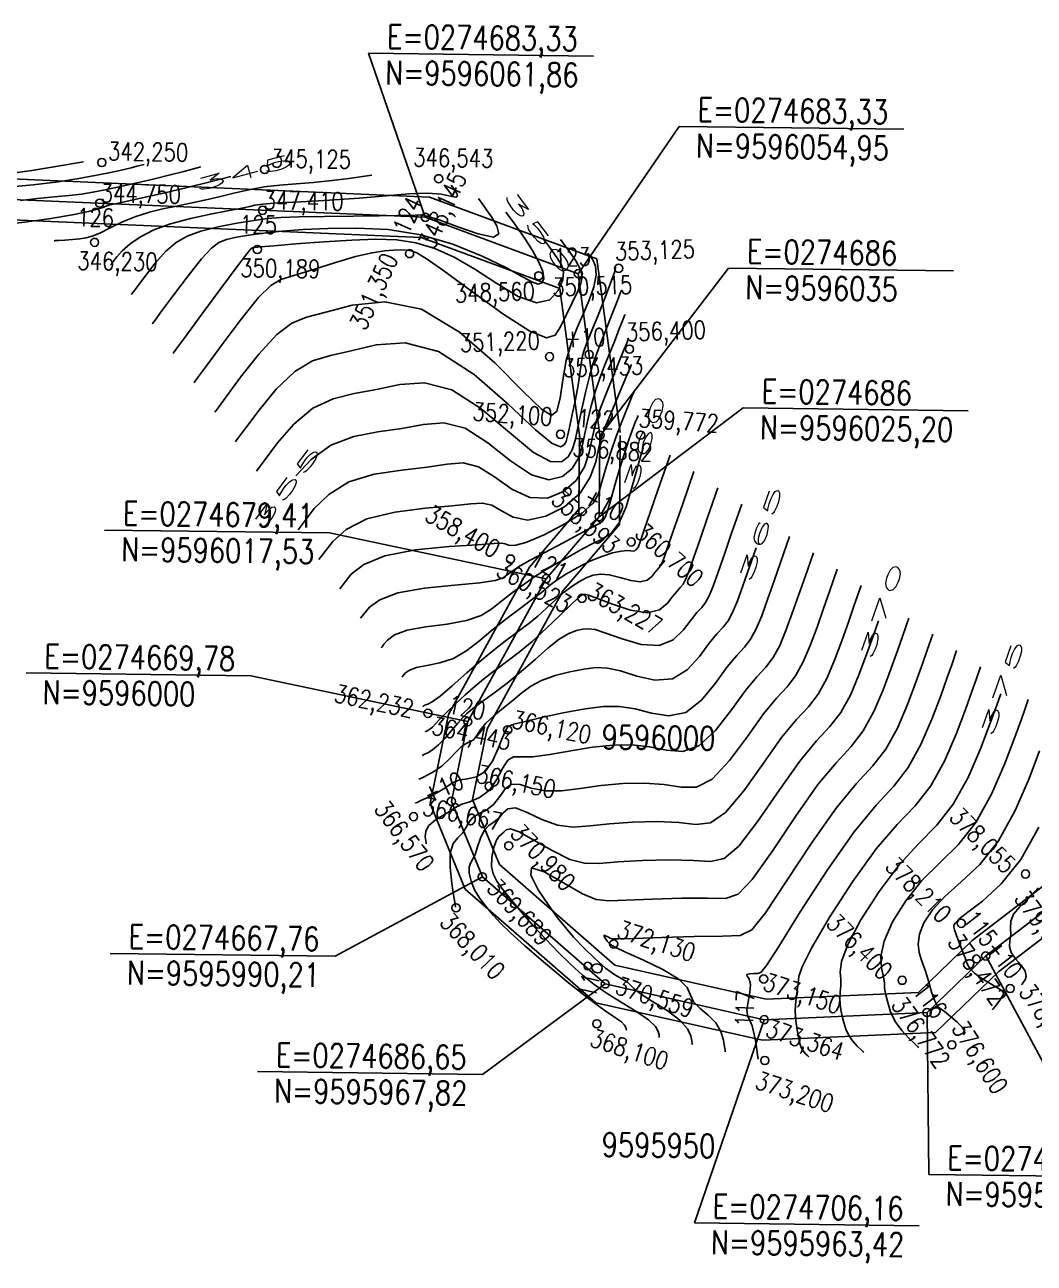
# Model space of a CAD drawing. Header units: millimetres. Extents: x 276147 to 291056, y 9594849 to 9609891.
# Drawn here: x 282900.5 to 283024.4, y 9603586.4 to 9603738.4 of the extents above; entities that cross this region are included whole.
import ezdxf
from ezdxf.enums import TextEntityAlignment as Align

# ---------------------------------------------------------------- set-up
doc = ezdxf.new("R2010")
doc.units = ezdxf.units.MM
doc.header["$LTSCALE"] = 10
doc.linetypes.add('CONTINUO', pattern=[0])
for name, color, linetype in [('Curvas mestras', 30, 'Continuous'), ('Curvas simples', 9, 'Continuous'), ('Curvas texto', 2, 'Continuous'), ('LINHA02', 8, 'Continuous'), ('TEXTO-PAPEL', 7, 'Continuous'), ('TEXTO02', 3, 'Continuous'), ('Top_malha_coord', 8, 'Continuous')]:
    doc.layers.add(name, color=color, linetype=linetype)
doc.styles.add('ROMANS', font='romans.shx', dxfattribs={"width": 0.8, "height": 4})
doc.styles.add('SIMPLEX', font='simplex', dxfattribs={"height": 0.2})

# ---------------------------------------------------------------- blocks, each defined once
blk = doc.blocks.new('Curvas')
at = {"layer": 'Curvas mestras', "linetype": 'CONTINUO'}
for points in [[(274640.694535, 9596065.828135, 345), (274638.186491, 9596065.176875, 345), (274635.338366, 9596064.465958, 345), (274632.457258, 9596063.785647, 345), (274629.847371, 9596063.1964, 345), (274627.812183, 9596062.75122, 345), (274626.555762, 9596062.481035, 345), (274625.884527, 9596062.328445, 345), (274625.505485, 9596062.213972, 345), (274625.128137, 9596062.066868, 345), (274624.471958, 9596061.851311, 345), (274623.258915, 9596061.540211, 345), (274621.282774, 9596061.123283, 345), (274618.624478, 9596060.657461, 345), (274615.436769, 9596060.216487, 345), (274611.933172, 9596059.858913, 345)], [(274679.068086, 9596058.110225, 350), (274679.925674, 9596056.96506, 350), (274680.730738, 9596055.864546, 350), (274681.299424, 9596054.987476, 350), (274681.552602, 9596054.169241, 350), (274681.437322, 9596053.159381, 350), (274680.895482, 9596051.849839, 350), (274679.848369, 9596050.702171, 350), (274678.212117, 9596050.320338, 350), (274675.966868, 9596051.109449, 350), (274673.34879, 9596052.679208, 350), (274670.658059, 9596054.440467, 350), (274668.131311, 9596055.904331, 350), (274665.751019, 9596056.982896, 350), (274663.436115, 9596057.688511, 350), (274661.086288, 9596058.045714, 350), (274658.524244, 9596058.127802, 350), (274655.553445, 9596058.020261, 350), (274652.116151, 9596057.805428, 350), (274648.709802, 9596057.553029, 350), (274645.970634, 9596057.329639, 350), (274644.359112, 9596057.185266, 350), (274643.632601, 9596057.103651, 350), (274643.372695, 9596057.051971, 350), (274643.17181, 9596056.925065, 350), (274642.665651, 9596056.328421, 350), (274641.500748, 9596054.79519, 350), (274639.496746, 9596052.093233, 350), (274637.165757, 9596048.929241, 350), (274635.193012, 9596046.244613, 350), (274634.091567, 9596044.744918, 350), (274633.685771, 9596044.192398, 350), (274633.6278, 9596044.113467, 350)], [(274648.699485, 9596029.100326, 355), (274650.58718, 9596031.112163, 355), (274652.984773, 9596032.86102, 355), (274655.788066, 9596033.92232, 355), (274658.772344, 9596034.491066, 355), (274661.682762, 9596034.917154, 355), (274664.340006, 9596035.405601, 355), (274666.866886, 9596035.581899, 355), (274669.461742, 9596034.926659, 355), (274672.248275, 9596033.158275, 355), (274675.051641, 9596030.946276, 355), (274677.622356, 9596029.197973, 355), (274679.753817, 9596028.605145, 355), (274681.410941, 9596028.997435, 355), (274682.601525, 9596029.988949, 355), (274683.359801, 9596031.251904, 355), (274683.825753, 9596032.690938, 355), (274684.165804, 9596034.2688, 355), (274684.521531, 9596035.945628, 355), (274684.935139, 9596037.67114, 355), (274685.423991, 9596039.392446, 355), (274685.99591, 9596041.066773, 355), (274686.620568, 9596042.691818, 355), (274687.258101, 9596044.275394, 355), (274687.865856, 9596045.797826, 355), (274688.390039, 9596047.129493, 355), (274688.774071, 9596048.113282, 355), (274688.981732, 9596048.646325, 355), (274689.058238, 9596048.842709, 355), (274689.069168, 9596048.870763, 355)], [(274691.308793, 9596032.524029, 360), (274690.979088, 9596031.45962, 360), (274690.523114, 9596029.841892, 360), (274689.93328, 9596027.654369, 360), (274689.212261, 9596025.307534, 360), (274688.365297, 9596023.318609, 360), (274687.398353, 9596022.060571, 360), (274686.320293, 9596021.329417, 360), (274685.140704, 9596020.776898, 360), (274683.880424, 9596020.128623, 360), (274682.605306, 9596019.405619, 360), (274681.392452, 9596018.702769, 360), (274680.286946, 9596018.080423, 360), (274679.205794, 9596017.460782, 360), (274678.033979, 9596016.731511, 360), (274676.698475, 9596015.816507, 360), (274675.294208, 9596014.784579, 360), (274673.958092, 9596013.74077, 360), (274672.749991, 9596012.780685, 360), (274671.421554, 9596011.962196, 360), (274669.647377, 9596011.333741, 360), (274667.248261, 9596010.910029, 360), (274664.629823, 9596010.570857, 360), (274662.343885, 9596010.162293, 360), (274660.812451, 9596009.583828, 360), (274659.938262, 9596008.948654, 360), (274659.494238, 9596008.423384, 360), (274659.279867, 9596008.131503, 360), (274659.200888, 9596008.023967, 360), (274659.189605, 9596008.008605, 360)], [(274705.176449, 9596020.272496, 365), (274704.358779, 9596017.916593, 365), (274703.547706, 9596015.601162, 365), (274702.873923, 9596013.737945, 365), (274702.297825, 9596012.33545, 365), (274701.737233, 9596011.301377, 365), (274701.113218, 9596010.508736, 365), (274700.359852, 9596009.691776, 365), (274699.414454, 9596008.550057, 365), (274698.218306, 9596006.931417, 365), (274696.728517, 9596005.276822, 365), (274694.906155, 9596004.175516, 365), (274692.766987, 9596004.03433, 365), (274690.545584, 9596004.530448, 365), (274688.53122, 9596005.158637, 365), (274686.917938, 9596005.510349, 365), (274685.518877, 9596005.56377, 365), (274684.051949, 9596005.393766, 365), (274682.324843, 9596005.064218, 365), (274680.504367, 9596004.595052, 365), (274678.847103, 9596003.995209, 365), (274677.533449, 9596003.275803, 365), (274676.439057, 9596002.456656, 365), (274675.363388, 9596001.559761, 365), (274674.170706, 9596000.611385, 365), (274672.984471, 9595999.654869, 365), (274671.992941, 9595998.737823, 365), (274671.328084, 9595997.909816, 365), (274670.896693, 9595997.228254, 365), (274670.549268, 9595996.752501, 365), (274670.157252, 9595996.496214, 365), (274669.675857, 9595996.290215, 365), (274669.081237, 9595995.919614, 365), (274668.359131, 9595995.238398, 365), (274667.533612, 9595994.376037, 365), (274666.638338, 9595993.530873, 365), (274665.721383, 9595992.864498, 365), (274664.888483, 9595992.391498, 365), (274664.25979, 9595992.089709, 365), (274663.917411, 9595991.932382, 365), (274663.791272, 9595991.874419, 365), (274663.773252, 9595991.866138, 365)], [(274720.181929, 9596011.301306, 370), (274719.527795, 9596009.433574, 370), (274718.720782, 9596007.169236, 370), (274717.79283, 9596004.672595, 370), (274716.741857, 9596002.20412, 370), (274715.557272, 9596000.048327, 370), (274714.207658, 9595998.33401, 370), (274712.578283, 9595996.567097, 370), (274710.533588, 9595994.097797, 370), (274708.030742, 9595990.56131, 370), (274705.397848, 9595986.732808, 370), (274703.055737, 9595983.672452, 370), (274701.258194, 9595982.15197, 370), (274699.590805, 9595981.789343, 370), (274697.472109, 9595981.914115, 370), (274694.52792, 9595981.975008, 370), (274691.213159, 9595981.897448, 370), (274688.190019, 9595981.726036, 370), (274685.928856, 9595981.54044, 370), (274684.132665, 9595981.560588, 370), (274682.3126, 9595982.041472, 370), (274680.13811, 9595983.11264, 370), (274677.91182, 9595984.401852, 370), (274676.094648, 9595985.411418, 370), (274675.018342, 9595985.776824, 370), (274674.497959, 9595985.666235, 370), (274674.219388, 9595985.380987, 370), (274673.926457, 9595985.141196, 370), (274673.594764, 9595984.8421, 370), (274673.257852, 9595984.297714, 370), (274672.955248, 9595983.390343, 370), (274672.75043, 9595982.275439, 370), (274672.712863, 9595981.176741, 370), (274672.904461, 9595980.249258, 370), (274673.356935, 9595979.373075, 370), (274674.094444, 9595978.359547, 370), (274675.125495, 9595977.068114, 370), (274676.395979, 9595975.550551, 370), (274677.836132, 9595973.906716, 370), (274679.375033, 9595972.23353, 370), (274680.937133, 9595970.616158, 370), (274682.445721, 9595969.136825, 370), (274683.861612, 9595967.84908, 370), (274685.295707, 9595966.691758, 370), (274686.896429, 9595965.575016, 370), (274688.730742, 9595964.437489, 370), (274690.539764, 9595963.331722, 370), (274691.983153, 9595962.338739, 370), (274692.81488, 9595961.526753, 370), (274693.166161, 9595960.912735, 370), (274693.262526, 9595960.500848, 370), (274693.293546, 9595960.283096, 370), (274693.304975, 9595960.202872, 370), (274693.306608, 9595960.191412, 370)], [(274735.187409, 9596002.330116, 375), (274734.696811, 9596000.950555, 375), (274733.893858, 9595998.737311, 375), (274732.711737, 9595995.607245, 375), (274731.185888, 9595992.072791, 375), (274729.377311, 9595988.795277, 375), (274727.34192, 9595986.223856, 375), (274725.115291, 9595983.95899, 375), (274722.727914, 9595981.388968, 375), (274720.26658, 9595978.118686, 375), (274718.043281, 9595974.619483, 375), (274716.426311, 9595971.579308, 375), (274715.660433, 9595969.509469, 375), (274715.49628, 9595968.214714, 375), (274715.560953, 9595967.323153, 375), (274715.557354, 9595966.524545, 375), (274715.491586, 9595965.755263, 375), (274715.445553, 9595965.013329, 375), (274715.482589, 9595964.292597, 375), (274715.59175, 9595963.57024, 375), (274715.743522, 9595962.819262, 375), (274715.922295, 9595962.024114, 375), (274716.168062, 9595961.215037, 375), (274716.534721, 9595960.433716, 375), (274717.044377, 9595959.72306, 375), (274717.591975, 9595959.130853, 375), (274718.040668, 9595958.706101, 375), (274718.289516, 9595958.477616, 375), (274718.381197, 9595958.393437, 375), (274718.394294, 9595958.381412, 375)]]:
    blk.add_polyline3d(points, dxfattribs=at)
at = {"layer": 'Curvas simples', "linetype": 'CONTINUO'}
for points in [[(274630.088435, 9596067.307087, 343), (274629.186941, 9596067.067333, 343), (274628.480493, 9596066.884788, 343), (274627.642836, 9596066.677525, 343), (274626.703562, 9596066.460164, 343), (274625.551759, 9596066.216114, 343), (274624.041388, 9596065.920979, 343), (274622.046858, 9596065.561144, 343), (274619.524379, 9596065.166109, 343), (274616.450613, 9596064.776155, 343), (274612.845342, 9596064.459579, 343), (274608.900846, 9596064.396733, 343), (274604.852529, 9596064.795986, 343), (274600.960073, 9596065.762145, 343), (274597.580271, 9596066.985787, 343), (274595.094193, 9596068.053927, 343), (274593.748576, 9596068.653995, 343), (274593.252822, 9596068.875073, 343), (274593.182, 9596068.906655, 343)], [(274622.630944, 9596067.630303, 342), (274619.004792, 9596066.993363, 342), (274616.297916, 9596066.551836, 342), (274613.320178, 9596066.127454, 342), (274610.396308, 9596065.82332, 342), (274607.582262, 9596065.746979, 342), (274604.866805, 9596066.007083, 342), (274602.282738, 9596066.648483, 342), (274600.039003, 9596067.460817, 342), (274598.388582, 9596068.169918, 342), (274597.495273, 9596068.568282, 342), (274597.166159, 9596068.715048, 342), (274597.119143, 9596068.736015, 342)], [(274637.038348, 9596067.00587, 344), (274634.934862, 9596066.446443, 344), (274633.286484, 9596066.020505, 344), (274631.33195, 9596065.536891, 344), (274629.228327, 9596065.045308, 344), (274627.156898, 9596064.585001, 344), (274625.304998, 9596064.192599, 344), (274623.783592, 9596063.893255, 344), (274622.398157, 9596063.666223, 344), (274620.877799, 9596063.479284, 344), (274619.030067, 9596063.302072, 344), (274616.976271, 9596063.111643, 344), (274614.916167, 9596062.886908, 344)], [(274658.035068, 9596065.967864, 346), (274655.188698, 9596065.590262, 346), (274653.094563, 9596065.334247, 346), (274650.846252, 9596065.099338, 346), (274648.716519, 9596064.927934, 346), (274646.718843, 9596064.767746, 346), (274644.801881, 9596064.542814, 346), (274642.923358, 9596064.199742, 346), (274641.077258, 9596063.775395, 346), (274639.266631, 9596063.329203, 346), (274637.493488, 9596062.910114, 346), (274635.755697, 9596062.525149, 346), (274634.050091, 9596062.170846, 346), (274632.372195, 9596061.831321, 346), (274630.712309, 9596061.440992, 346), (274629.059427, 9596060.921858, 346), (274627.425503, 9596060.235525, 346), (274625.914317, 9596059.502047, 346), (274624.652607, 9596058.881092, 346), (274623.713532, 9596058.491122, 346), (274622.955918, 9596058.285793, 346), (274622.185013, 9596058.177561, 346), (274621.27146, 9596058.094321, 346), (274620.347491, 9596058.02573, 346), (274619.610739, 9596057.976887, 346), (274619.204513, 9596057.95066, 346), (274619.054851, 9596057.940997, 346), (274619.03347, 9596057.939617, 346)], [(274667.746956, 9596064.771014, 347), (274667.916631, 9596064.545519, 347), (274668.059718, 9596064.344498, 347), (274668.246808, 9596064.06429, 347), (274668.448594, 9596063.720114, 347), (274668.527715, 9596063.4183, 347), (274668.319797, 9596063.287955, 347), (274667.679636, 9596063.404506, 347), (274666.538711, 9596063.628652, 347), (274664.84767, 9596063.767411, 347), (274662.57516, 9596063.679733, 347), (274659.761824, 9596063.432304, 347), (274656.466303, 9596063.143743, 347), (274652.827931, 9596062.908775, 347), (274649.308812, 9596062.726554, 347), (274646.451742, 9596062.57234, 347), (274644.642739, 9596062.425945, 347), (274643.6407, 9596062.285371, 347), (274643.047744, 9596062.153173, 347), (274642.486116, 9596062.022944, 347), (274641.658574, 9596061.852444, 347), (274640.288, 9596061.590472, 347), (274638.214628, 9596061.196021, 347), (274635.748093, 9596060.668854, 347), (274633.315379, 9596060.018929, 347), (274631.264167, 9596059.260932, 347), (274629.624926, 9596058.428473, 347), (274628.348818, 9596057.559888, 347), (274627.389528, 9596056.703126, 347), (274626.710812, 9596055.944566, 347), (274626.278944, 9596055.380199, 347), (274626.053981, 9596055.073896, 347), (274625.971099, 9596054.961047, 347), (274625.959259, 9596054.944926, 347)], [(274671.103535, 9596063.101461, 348), (274671.644487, 9596062.382542, 348), (274672.100677, 9596061.74165, 348), (274672.697154, 9596060.848296, 348), (274673.340484, 9596059.750999, 348), (274673.592736, 9596058.788759, 348), (274672.929855, 9596058.373195, 348), (274671.052287, 9596058.766655, 348), (274668.558481, 9596059.634393, 348), (274666.271384, 9596060.492388, 348), (274664.807856, 9596060.964944, 348), (274663.960392, 9596061.109658, 348), (274663.3154, 9596061.092448, 348), (274662.476108, 9596061.05142, 348), (274661.11304, 9596061.013415, 348), (274658.913539, 9596060.977463, 348), (274655.745722, 9596060.941922, 348), (274652.200793, 9596060.902484, 348), (274649.050726, 9596060.85417, 348), (274646.840385, 9596060.785704, 348), (274645.206187, 9596060.660609, 348), (274643.557436, 9596060.43611, 348), (274641.466524, 9596060.0826, 348), (274639.15819, 9596059.623148, 348), (274637.020261, 9596059.093994, 348), (274635.337809, 9596058.501288, 348), (274633.984888, 9596057.730828, 348), (274632.732795, 9596056.638322, 348), (274631.425267, 9596055.166495, 348), (274630.195794, 9596053.606124, 348), (274629.2503, 9596052.335004, 348), (274628.733176, 9596051.630903, 348), (274628.542657, 9596051.371497, 348), (274628.515439, 9596051.334439, 348)], [(274674.460113, 9596061.431907, 349), (274675.362531, 9596060.235954, 349), (274676.063133, 9596059.269917, 349), (274676.88255, 9596058.074819, 349), (274677.736273, 9596056.726432, 349), (274678.486564, 9596055.372852, 349), (274678.982378, 9596054.180254, 349), (274679.108949, 9596053.292196, 349), (274678.896626, 9596052.76176, 349), (274678.412036, 9596052.619409, 349), (274677.665239, 9596052.888809, 349), (274676.440031, 9596053.566436, 349), (274674.46364, 9596054.64197, 349), (274671.564129, 9596056.050405, 349), (274667.972884, 9596057.507992, 349), (274664.022126, 9596058.676297, 349), (274660.018257, 9596059.304982, 349), (274656.164401, 9596059.496089, 349), (274652.637863, 9596059.439756, 349), (274649.577758, 9596059.296319, 349), (274646.970431, 9596059.106914, 349), (274644.764035, 9596058.882875, 349), (274642.912818, 9596058.633933, 349), (274641.395395, 9596058.363399, 349), (274640.196478, 9596058.072982, 349), (274639.254809, 9596057.713176, 349), (274638.32527, 9596057.029624, 349), (274637.116772, 9596055.716756, 349), (274635.461006, 9596053.629864, 349), (274633.680775, 9596051.267683, 349), (274632.221656, 9596049.289808, 349), (274631.412371, 9596048.18791, 349), (274631.114214, 9596047.781948, 349), (274631.07162, 9596047.723953, 349)], [(274681.173271, 9596058.092801, 351), (274682.33413, 9596056.545484, 351), (274683.067931, 9596055.461586, 351), (274683.635262, 9596054.397796, 351), (274683.834961, 9596053.51502, 351), (274683.681798, 9596052.670834, 351), (274683.244529, 9596051.646984, 351), (274682.601249, 9596050.30219, 351), (274681.867431, 9596048.80307, 351), (274681.167888, 9596047.393214, 351), (274680.512101, 9596046.342481, 351), (274679.448214, 9596046.025794, 351), (274677.40904, 9596046.844339, 351), (274674.089783, 9596048.98137, 351), (274670.23521, 9596051.748389, 351), (274666.852478, 9596054.238964, 351), (274664.698493, 9596055.758256, 351), (274663.529154, 9596056.4578, 351), (274662.850104, 9596056.700725, 351), (274662.235957, 9596056.792941, 351), (274661.537195, 9596056.811476, 351), (274660.67327, 9596056.776139, 351), (274659.553986, 9596056.686324, 351), (274658.050568, 9596056.45977, 351), (274656.024594, 9596055.9938, 351), (274653.448761, 9596055.242338, 351), (274650.740241, 9596054.385701, 351), (274648.427322, 9596053.660806, 351), (274646.852385, 9596053.167799, 351), (274645.614176, 9596052.459732, 351), (274644.125531, 9596050.952888, 351), (274642.000458, 9596048.314946, 351), (274639.65765, 9596045.219178, 351), (274637.716972, 9596042.590256, 351), (274636.638201, 9596041.121433, 351), (274636.240758, 9596040.580287, 351), (274636.183981, 9596040.502981, 351)], [(274684.529849, 9596056.423247, 352), (274685.133477, 9596055.576432, 352), (274685.445347, 9596054.809064, 352), (274685.53775, 9596053.72056, 352), (274685.264647, 9596052.299559, 352), (274684.698823, 9596050.651491, 352), (274683.967769, 9596048.910983, 352), (274683.191897, 9596047.166245, 352), (274682.463309, 9596045.319814, 352), (274681.867025, 9596043.227809, 352), (274681.450772, 9596040.856243, 352), (274681.113086, 9596038.610716, 352), (274680.715208, 9596037.00672, 352), (274680.074841, 9596036.495257, 352), (274678.835547, 9596037.269362, 352), (274676.597351, 9596039.457573, 352), (274673.116662, 9596042.956779, 352), (274668.77543, 9596046.737244, 352), (274664.11199, 9596049.537578, 352), (274659.620088, 9596050.457302, 352), (274655.615116, 9596050.039573, 352), (274652.36788, 9596049.188458, 352), (274650.018063, 9596048.561894, 352), (274648.18086, 9596047.833289, 352), (274646.340341, 9596046.429921, 352), (274644.147138, 9596044.01425, 352), (274641.918109, 9596041.189465, 352), (274640.136669, 9596038.793937, 352), (274639.153941, 9596037.455885, 352), (274638.791884, 9596036.962918, 352), (274638.740161, 9596036.892495, 352)], [(274687.886428, 9596054.753694, 353), (274687.932824, 9596054.607379, 353), (274687.822764, 9596054.156541, 353), (274687.440239, 9596053.043324, 353), (274686.704075, 9596051.103851, 353), (274685.793774, 9596048.790166, 353), (274684.95401, 9596046.708294, 353), (274684.374604, 9596045.30678, 353), (274684.02597, 9596044.404254, 353), (274683.823671, 9596043.661866, 353), (274683.686087, 9596042.78554, 353), (274683.542848, 9596041.660291, 353), (274683.326403, 9596040.215906, 353), (274682.995727, 9596038.447937, 353), (274682.615917, 9596036.614991, 353), (274682.2786, 9596035.041438, 353), (274682.044771, 9596033.968835, 353), (274681.852898, 9596033.307478, 353), (274681.610818, 9596032.884846, 353), (274681.168098, 9596032.654531, 353), (274680.141218, 9596033.074557, 353), (274678.088388, 9596034.72906, 353), (274674.746488, 9596037.884586, 353), (274670.567084, 9596041.537323, 353), (274666.180414, 9596044.36587, 353), (274662.120183, 9596045.40953, 353), (274658.533975, 9596045.150419, 353), (274655.472841, 9596044.431357, 353), (274652.936157, 9596043.871618, 353), (274650.716595, 9596043.196299, 353), (274648.555152, 9596041.906954, 353), (274646.293819, 9596039.713555, 353), (274644.178568, 9596037.159752, 353), (274642.556365, 9596034.997618, 353), (274641.669682, 9596033.790337, 353), (274641.343009, 9596033.34555, 353), (274641.296342, 9596033.282008, 353)], [(274643.852522, 9596029.671522, 354), (274646.439026, 9596033.130039, 354), (274648.440499, 9596035.412859, 354), (274650.769962, 9596037.383987, 354), (274653.25233, 9596038.55931, 354), (274655.85425, 9596039.181342, 354), (274658.577801, 9596039.674255, 354), (274661.43699, 9596040.27801, 354), (274664.493535, 9596040.495715, 354), (274667.821078, 9596039.646264, 354), (274671.40768, 9596037.347799, 354), (274674.899064, 9596034.415431, 354), (274677.855372, 9596031.963517, 354), (274679.947518, 9596030.839851, 354), (274681.28952, 9596030.825983, 354), (274682.106171, 9596031.436898, 354), (274682.609355, 9596032.293349, 354), (274682.959311, 9596033.439154, 354), (274683.303367, 9596035.023897, 354), (274683.749783, 9596037.09968, 354), (274684.250541, 9596039.328682, 354), (274684.718551, 9596041.275602, 354), (274685.102137, 9596042.65481, 354), (274685.491267, 9596043.77936, 354), (274686.011319, 9596045.111976, 354), (274686.733802, 9596046.952903, 354), (274687.514734, 9596048.952459, 354), (274688.156265, 9596050.598484, 354), (274688.512255, 9596051.512271, 354), (274688.643409, 9596051.848929, 354), (274688.662145, 9596051.897023, 354)], [(274648.964883, 9596022.45055, 356), (274650.959943, 9596025.070613, 356), (274652.73386, 9596026.811468, 356), (274655.199583, 9596028.338053, 356), (274658.323801, 9596029.285331, 356), (274661.690437, 9596029.80079, 356), (274664.787722, 9596030.160052, 356), (274667.243022, 9596030.533192, 356), (274669.240238, 9596030.668083, 356), (274671.102406, 9596030.207053, 356), (274673.088871, 9596028.968751, 356), (274675.204217, 9596027.477121, 356), (274677.389339, 9596026.43243, 356), (274679.560116, 9596026.37044, 356), (274681.532363, 9596027.168887, 356), (274683.096878, 9596028.541001, 356), (274684.110246, 9596030.210458, 356), (274684.692196, 9596031.942722, 356), (274685.028241, 9596033.513702, 356), (274685.293278, 9596034.791577, 356), (274685.619737, 9596036.013599, 356), (274686.12943, 9596037.50929, 356), (274686.889682, 9596039.478737, 356), (274687.74987, 9596041.604276, 356), (274688.504883, 9596043.438811, 356), (274688.99791, 9596044.64275, 356), (274689.265344, 9596045.306526, 356), (274689.391878, 9596045.628081, 356), (274689.451209, 9596045.780378, 356), (274689.473068, 9596045.836488, 356), (274689.476191, 9596045.844504, 356)], [(274651.521064, 9596018.840064, 357), (274653.220402, 9596021.0409, 357), (274654.88054, 9596022.510772, 357), (274657.414394, 9596023.815087, 357), (274660.859537, 9596024.648341, 357), (274664.60853, 9596025.110514, 357), (274667.892683, 9596025.402951, 357), (274670.146038, 9596025.660783, 357), (274671.61359, 9596025.754268, 357), (274672.74307, 9596025.487448, 357), (274673.929466, 9596024.779227, 357), (274675.356793, 9596024.007965, 357), (274677.156323, 9596023.666886, 357), (274679.365639, 9596024.131495, 357), (274681.647567, 9596025.306425, 357), (274683.571247, 9596026.978595, 357), (274684.815039, 9596028.916757, 357), (274685.494188, 9596030.817018, 357), (274685.83316, 9596032.357317, 357), (274686.046773, 9596033.356517, 357), (274686.311243, 9596034.197149, 357), (274686.793136, 9596035.402666, 357), (274687.587293, 9596037.306313, 357), (274688.501653, 9596039.480523, 357), (274689.272429, 9596041.307524, 357), (274689.702431, 9596042.326116, 357), (274689.860852, 9596042.701386, 357), (274689.883484, 9596042.754996, 357)], [(274654.077244, 9596015.229578, 358), (274655.480861, 9596017.011187, 358), (274657.027221, 9596018.210077, 358), (274659.629204, 9596019.29212, 358), (274663.395272, 9596020.011352, 358), (274667.526624, 9596020.420238, 358), (274670.997643, 9596020.64585, 358), (274673.049054, 9596020.788374, 358), (274673.986942, 9596020.840452, 358), (274674.383734, 9596020.767842, 358), (274674.770062, 9596020.589703, 358), (274675.50937, 9596020.53881, 358), (274676.923307, 9596020.901343, 358), (274679.165352, 9596021.860864, 358), (274681.716298, 9596023.190477, 358), (274683.88877, 9596024.56067, 358), (274685.178596, 9596025.737555, 358), (274685.814438, 9596026.869745, 358), (274686.20816, 9596028.201476, 358), (274686.695715, 9596029.905549, 358), (274687.309397, 9596031.869032, 358), (274688.005587, 9596033.907554, 358), (274688.731306, 9596035.839279, 358), (274689.396146, 9596037.492496, 358), (274689.90034, 9596038.698028, 358), (274690.175219, 9596039.349162, 358), (274690.27649, 9596039.589054, 358), (274690.290957, 9596039.623324, 358)], [(274656.633425, 9596011.619091, 359), (274657.717501, 9596012.980309, 359), (274658.983352, 9596013.90006, 359), (274661.200912, 9596014.737693, 359), (274664.492162, 9596015.311919, 359), (274668.151761, 9596015.68134, 359), (274671.267533, 9596015.964533, 359), (274673.164495, 9596016.260455, 359), (274674.116423, 9596016.589586, 359), (274674.634285, 9596016.952789, 359), (274675.179819, 9596017.367172, 359), (274676.017854, 9596017.914829, 359), (274677.363992, 9596018.694098, 359), (274679.313941, 9596019.746716, 359), (274681.483832, 9596020.888011, 359), (274683.369904, 9596021.876707, 359), (274684.594633, 9596022.5309, 359), (274685.285443, 9596022.906155, 359), (274685.695996, 9596023.117411, 359), (274686.039481, 9596023.286436, 359), (274686.3672, 9596023.562331, 359), (274686.689984, 9596024.101028, 359), (274687.022702, 9596025.024633, 359), (274687.396373, 9596026.319948, 359), (274687.846052, 9596027.939949, 359), (274688.388755, 9596029.804522, 359), (274688.969322, 9596031.701212, 359), (274689.514554, 9596033.384473, 359), (274689.963175, 9596034.660253, 359), (274690.301621, 9596035.54047, 359), (274690.528252, 9596036.088531, 359), (274690.648007, 9596036.372208, 359), (274690.692128, 9596036.476721, 359), (274690.698431, 9596036.491651, 359)], [(274694.612524, 9596031.621585, 361), (274693.172065, 9596027.449448, 361), (274692.223566, 9596024.703008, 361), (274691.409245, 9596022.346703, 361), (274690.938797, 9596020.990225, 361), (274690.7426, 9596020.440513, 361), (274690.681202, 9596020.303817, 361), (274690.637666, 9596020.248516, 361), (274690.585106, 9596020.191519, 361), (274690.519148, 9596020.111864, 361), (274690.432152, 9596020.000439, 361), (274690.303409, 9596019.895525, 361), (274690.108943, 9596019.847251, 361), (274689.813983, 9596019.880615, 361), (274689.340597, 9596019.920087, 361), (274688.600057, 9596019.865006, 361), (274687.536259, 9596019.632831, 361), (274686.223579, 9596019.213497, 361), (274684.769015, 9596018.615063, 361), (274683.284967, 9596017.864059, 361), (274681.905451, 9596017.060906, 361), (274680.769884, 9596016.324497, 361), (274679.975669, 9596015.747312, 361), (274679.452134, 9596015.31617, 361), (274679.086592, 9596014.991473, 361), (274678.75361, 9596014.715012, 361), (274678.276769, 9596014.354111, 361), (274677.466905, 9596013.757484, 361), (274676.200592, 9596012.819142, 361), (274674.617367, 9596011.614297, 361), (274672.922505, 9596010.263462, 361), (274671.277072, 9596008.89318, 361), (274669.665302, 9596007.654112, 361), (274668.027221, 9596006.702948, 361), (274666.344761, 9596006.138718, 361), (274664.767483, 9596005.829796, 361), (274663.486857, 9596005.586893, 361), (274662.64155, 9596005.267597, 361), (274662.159023, 9596004.916999, 361), (274661.913934, 9596004.627065, 361), (274661.795607, 9596004.465955, 361), (274661.752013, 9596004.406598, 361), (274661.745786, 9596004.398119, 361)], [(274697.543732, 9596029.624504, 362), (274696.173161, 9596025.65521, 362), (274695.257369, 9596023.006404, 362), (274694.44386, 9596020.660318, 362), (274693.922578, 9596019.177155, 362), (274693.631406, 9596018.414248, 362), (274693.44521, 9596018.053207, 362), (274693.256554, 9596017.813571, 362), (274693.028792, 9596017.566583, 362), (274692.742975, 9596017.221412, 362), (274692.365994, 9596016.73857, 362), (274691.808108, 9596016.283942, 362), (274690.965418, 9596016.074755, 362), (274689.787949, 9596016.249362, 362), (274688.441429, 9596016.63062, 362), (274687.14551, 9596016.962509, 362), (274686.067155, 9596017.04341, 362), (274685.162563, 9596016.889306, 362), (274684.335241, 9596016.57058, 362), (274683.4991, 9596016.138657, 362), (274682.609665, 9596015.569127, 362), (274681.632862, 9596014.818622, 362), (274680.554836, 9596013.874965, 362), (274679.442612, 9596012.850744, 362), (274678.383431, 9596011.889741, 362), (274677.43294, 9596011.093165, 362), (274676.520398, 9596010.391954, 362), (274675.54347, 9596009.674477, 362), (274674.410556, 9596008.836034, 362), (274673.072995, 9596007.79965, 362), (274671.492864, 9596006.495282, 362), (274669.687396, 9596004.919491, 362), (274667.894455, 9596003.335254, 362), (274666.407064, 9596002.072156, 362), (274665.44126, 9596001.367407, 362), (274664.905144, 9596001.088734, 362), (274664.62983, 9596001.011493, 362), (274664.470649, 9596000.951366, 362), (274664.379783, 9596000.885344, 362), (274664.33363, 9596000.830746, 362), (274664.311348, 9596000.800407, 362), (274664.303139, 9596000.78923, 362), (274664.301966, 9596000.787633, 362)], [(274700.47494, 9596027.627423, 363), (274699.174257, 9596023.860972, 363), (274698.291172, 9596021.309801, 363), (274697.478475, 9596018.973932, 363), (274696.90636, 9596017.364085, 363), (274696.520212, 9596016.387982, 363), (274696.209218, 9596015.802597, 363), (274695.875442, 9596015.378626, 363), (274695.472479, 9596014.941648, 363), (274694.966801, 9596014.330961, 363), (274694.299835, 9596013.476701, 363), (274693.312806, 9596012.672359, 363), (274691.821893, 9596012.302258, 363), (274689.761914, 9596012.61811, 363), (274687.54226, 9596013.341153, 363), (274685.690963, 9596014.060011, 363), (274684.598051, 9596014.453989, 363), (274684.101546, 9596014.565115, 363), (274683.901467, 9596014.526098, 363), (274683.713234, 9596014.413256, 363), (274683.31388, 9596014.077349, 363), (274682.495839, 9596013.312747, 363), (274681.134004, 9596012.002618, 363), (274679.43309, 9596010.385319, 363), (274677.68027, 9596008.788008, 363), (274676.112269, 9596007.471318, 363), (274674.764027, 9596006.429796, 363), (274673.620036, 9596005.59147, 363), (274672.64357, 9596004.874184, 363), (274671.713029, 9596004.155066, 363), (274670.685594, 9596003.301064, 363), (274669.47561, 9596002.232127, 363), (274668.226073, 9596001.080213, 363), (274667.137143, 9596000.030284, 363), (274666.357999, 9595999.22762, 363), (274665.833896, 9595998.658786, 363), (274665.459109, 9595998.270669, 363), (274665.14811, 9595998.014213, 363), (274664.89617, 9595997.85661, 363), (274664.718757, 9595997.76911, 363), (274664.623762, 9595997.725458, 363), (274664.588763, 9595997.709376, 363), (274664.583763, 9595997.707079, 363)], [(274703.406148, 9596025.630343, 364), (274702.175353, 9596022.066734, 364), (274701.324976, 9596019.613197, 364), (274700.51309, 9596017.287547, 364), (274699.890141, 9596015.551015, 364), (274699.409019, 9596014.361716, 364), (274698.973226, 9596013.551987, 364), (274698.49433, 9596012.943681, 364), (274697.916165, 9596012.316712, 364), (274697.190628, 9596011.440509, 364), (274696.255819, 9596010.205439, 364), (274694.994651, 9596008.985625, 364), (274693.276238, 9596008.276128, 364), (274691.068745, 9596008.410802, 364), (274688.73654, 9596009.078669, 364), (274686.743042, 9596009.807541, 364), (274685.421394, 9596010.223176, 364), (274684.583637, 9596010.343101, 364), (274683.911538, 9596010.282787, 364), (274683.135333, 9596010.116317, 364), (274682.179138, 9596009.752222, 364), (274681.015536, 9596009.057648, 364), (274679.630311, 9596007.952343, 364), (274678.062041, 9596006.566477, 364), (274676.362502, 9596005.082828, 364), (274674.609493, 9596003.670672, 364), (274672.984893, 9596002.445289, 364), (274671.696602, 9596001.508463, 364), (274670.883548, 9596000.918756, 364), (274670.408769, 9596000.561855, 364), (274670.066333, 9596000.280229, 364), (274669.680062, 9595999.93334, 364), (274669.192811, 9595999.448616, 364), (274668.577189, 9595998.770481, 364), (274667.824602, 9595997.882773, 364), (274667.001624, 9595996.926987, 364), (274666.193625, 9595996.084039, 364), (274665.47768, 9595995.493657, 364), (274664.897693, 9595995.130842, 364), (274664.489274, 9595994.92941, 364), (274664.270586, 9595994.82892, 364), (274664.190017, 9595994.791898, 364), (274664.178508, 9595994.786609, 364)], [(274709.268565, 9596021.636181, 366), (274708.177545, 9596018.478258, 366), (274707.392582, 9596016.219989, 366), (274706.582321, 9596013.914777, 366), (274705.857704, 9596011.924875, 366), (274705.186631, 9596010.309184, 366), (274704.501241, 9596009.050767, 366), (274703.732106, 9596008.073791, 366), (274702.803538, 9596007.06684, 366), (274701.638281, 9596005.659605, 366), (274700.180794, 9596003.657396, 366), (274698.462383, 9596001.568019, 366), (274696.536071, 9596000.074903, 366), (274694.465228, 9595999.657858, 366), (274692.354628, 9595999.982227, 366), (274690.319398, 9596000.509732, 366), (274688.414483, 9596000.797523, 366), (274686.454118, 9596000.784439, 366), (274684.19236, 9596000.504746, 366), (274681.514354, 9596000.012119, 366), (274678.829595, 9595999.437882, 366), (274676.678669, 9595998.93277, 366), (274675.451291, 9595998.609849, 366), (274674.933697, 9595998.431509, 366), (274674.761256, 9595998.322474, 366), (274674.620676, 9595998.183486, 366), (274674.404031, 9595997.819364, 366), (274674.054738, 9595997.01095, 366), (274673.525977, 9595995.653648, 366), (274672.809997, 9595994.101128, 366), (274671.908815, 9595992.821624, 366), (274670.851359, 9595992.153732, 366), (274669.774208, 9595991.917496, 366), (274668.840856, 9595991.803323, 366), (274668.152352, 9595991.560469, 366), (274667.559975, 9595991.17359, 366), (274666.852561, 9595990.68619, 366), (274665.896793, 9595990.148963, 366), (274664.870737, 9595989.641357, 366), (274664.030307, 9595989.250009, 366), (274663.564236, 9595989.035843, 366), (274663.392526, 9595988.95694, 366), (274663.367996, 9595988.945668, 366)], [(274712.199773, 9596019.639101, 367), (274711.178641, 9596016.68402, 367), (274710.426385, 9596014.523385, 367), (274709.616936, 9596012.228392, 367), (274708.841486, 9596010.111805, 367), (274708.075438, 9596008.282918, 367), (274707.265249, 9596006.800157, 367), (274706.350994, 9596005.638846, 367), (274705.247224, 9596004.441905, 367), (274703.862108, 9596002.769153, 367), (274702.143281, 9596000.383374, 367), (274700.19625, 9595997.859216, 367), (274698.165988, 9595995.97429, 367), (274696.163469, 9595995.281386, 367), (274694.163673, 9595995.434006, 367), (274692.107575, 9595995.860828, 367), (274689.93989, 9595996.091226, 367), (274687.620263, 9595996.057348, 367), (274685.112073, 9595995.792036, 367), (274682.440381, 9595995.353914, 367), (274679.876962, 9595994.904738, 367), (274677.755273, 9595994.632043, 367), (274676.310161, 9595994.629278, 367), (274675.382041, 9595994.613529, 367), (274674.712715, 9595994.207792, 367), (274674.070676, 9595993.169088, 367), (274673.331158, 9595991.790545, 367), (274672.396085, 9595990.499315, 367), (274671.227156, 9595989.625253, 367), (274670.025194, 9595989.10903, 367), (274669.050798, 9595988.794021, 367), (274668.47075, 9595988.539414, 367), (274668.07656, 9595988.267662, 367), (274667.565917, 9595987.917034, 367), (274666.736604, 9595987.441059, 367), (274665.786769, 9595986.854311, 367), (274665.014649, 9595986.18662, 367), (274664.639928, 9595985.480039, 367), (274664.568057, 9595984.825482, 367), (274664.62593, 9595984.326085, 367), (274664.6717, 9595984.053443, 367), (274664.688563, 9595983.952995, 367), (274664.690972, 9595983.938646, 367)], [(274715.130981, 9596017.64202, 368), (274714.179737, 9596014.889782, 368), (274713.460189, 9596012.826782, 368), (274712.651551, 9596010.542007, 368), (274711.825267, 9596008.298735, 368), (274710.964244, 9596006.256652, 368), (274710.029256, 9596004.549547, 368), (274708.969882, 9596003.203901, 368), (274707.690911, 9596001.816969, 368), (274706.085934, 9595999.878701, 368), (274704.105768, 9595997.109353, 368), (274701.930116, 9595994.150413, 368), (274699.795904, 9595991.873678, 368), (274697.861711, 9595990.904914, 368), (274695.972717, 9595990.885785, 368), (274693.895753, 9595991.211924, 368), (274691.469233, 9595991.38582, 368), (274688.817895, 9595991.337381, 368), (274686.138055, 9595991.10337, 368), (274683.603206, 9595990.749423, 368), (274681.29553, 9595990.456688, 368), (274679.274382, 9595990.435186, 368), (274677.586144, 9595990.790399, 368), (274676.2253, 9595991.209636, 368), (274675.173359, 9595991.275667, 368), (274674.386564, 9595990.705, 368), (274673.720092, 9595989.749108, 368), (274673.003852, 9595988.793205, 368), (274672.126124, 9595988.126721, 368), (274671.208657, 9595987.655946, 368), (274670.431571, 9595987.191388, 368), (274669.915139, 9595986.592895, 368), (274669.540256, 9595985.917675, 368), (274669.127974, 9595985.27228, 368), (274668.564294, 9595984.697432, 368), (274667.995022, 9595983.970554, 368), (274667.630915, 9595982.803241, 368), (274667.616485, 9595981.043368, 368), (274667.831268, 9595979.083928, 368), (274668.088556, 9595977.454191, 368), (274668.240771, 9595976.547496, 368), (274668.29685, 9595976.21345, 368), (274668.304861, 9595976.165729, 368)], [(274718.062189, 9596015.644939, 369), (274717.180833, 9596013.095544, 369), (274716.493992, 9596011.130178, 369), (274715.686166, 9596008.855622, 369), (274714.809048, 9596006.485665, 369), (274713.85305, 9596004.230386, 369), (274712.793264, 9596002.298937, 369), (274711.58877, 9596000.768955, 369), (274710.134597, 9595999.192033, 369), (274708.309761, 9595996.988249, 369), (274706.068255, 9595993.835332, 369), (274703.663982, 9595990.441611, 369), (274701.425821, 9595987.773065, 369), (274699.559952, 9595986.528442, 369), (274697.781761, 9595986.337564, 369), (274695.683931, 9595986.563019, 369), (274692.998577, 9595986.680414, 369), (274690.015527, 9595986.617415, 369), (274687.164037, 9595986.414703, 369), (274684.766031, 9595986.144931, 369), (274682.714097, 9595986.008638, 369), (274680.793491, 9595986.238329, 369), (274678.862127, 9595986.95152, 369), (274677.06856, 9595987.805744, 369), (274675.634004, 9595988.343543, 369), (274674.702453, 9595988.240912, 369), (274674.109025, 9595987.707672, 369), (274673.61162, 9595987.087096, 369), (274673.025091, 9595986.628188, 369), (274672.39212, 9595986.202861, 369), (274671.812344, 9595985.588755, 369), (274671.359527, 9595984.646376, 369), (274671.003953, 9595983.567689, 369), (274670.690032, 9595982.627526, 369), (274670.381681, 9595982.015177, 369), (274670.120851, 9595981.577774, 369), (274669.968997, 9595981.07691, 369), (274669.981471, 9595980.329952, 369), (274670.189203, 9595979.37738, 369), (274670.61702, 9595978.315447, 369), (274671.270303, 9595977.229759, 369), (274672.076653, 9595976.163316, 369), (274672.944229, 9595975.148468, 369), (274673.848101, 9595974.168937, 369), (274675.031005, 9595973.013927, 369), (274676.802587, 9595971.424011, 369), (274679.32521, 9595969.265405, 369), (274682.172092, 9595966.906886, 369), (274684.769162, 9595964.842875, 369), (274686.665224, 9595963.446658, 369), (274687.900563, 9595962.606994, 369), (274688.638336, 9595962.091508, 369), (274689.032312, 9595961.706883, 369), (274689.198708, 9595961.416033, 369), (274689.244354, 9595961.220928, 369), (274689.259048, 9595961.117783, 369), (274689.264462, 9595961.079782, 369), (274689.265235, 9595961.074353, 369)], [(274723.924606, 9596011.650778, 371), (274723.183025, 9596009.507068, 371), (274722.561598, 9596007.73697, 371), (274721.755397, 9596005.482851, 371), (274720.776611, 9596002.859525, 371), (274719.630663, 9596000.177855, 371), (274718.32128, 9595997.797717, 371), (274716.826546, 9595995.899065, 371), (274715.02197, 9595993.942162, 371), (274712.757414, 9595991.207345, 371), (274709.993229, 9595987.287289, 371), (274707.131714, 9595983.024005, 371), (274704.685654, 9595979.57184, 371), (274702.956435, 9595977.775498, 371), (274701.399849, 9595977.241121, 371), (274699.260286, 9595977.26521, 371), (274696.057264, 9595977.269602, 371), (274692.410791, 9595977.177481, 371), (274689.216001, 9595977.037369, 371), (274687.09306, 9595976.935016, 371), (274685.562264, 9595977.105075, 371), (274683.868939, 9595977.81943, 371), (274681.530195, 9595979.167127, 371), (274679.150272, 9595980.505879, 371), (274677.60519, 9595981.010562, 371), (274677.511151, 9595980.119258, 371), (274678.445083, 9595978.322858, 371), (274679.724091, 9595976.375456, 371), (274680.812763, 9595974.858781, 371), (274681.765612, 9595973.665098, 371), (274682.784631, 9595972.514305, 371), (274684.013707, 9595971.207551, 371), (274685.364317, 9595969.870986, 371), (274686.689833, 9595968.712006, 371), (274687.857475, 9595967.885001, 371), (274688.78986, 9595967.332312, 371), (274689.423451, 9595966.943268, 371), (274689.771481, 9595966.603358, 371), (274690.154262, 9595966.182704, 371), (274690.968874, 9595965.547585, 371), (274692.458101, 9595964.612663, 371), (274694.247526, 9595963.486129, 371), (274695.808434, 9595962.324557, 371), (274696.739808, 9595961.269167, 371), (274697.15141, 9595960.399756, 371), (274697.280697, 9595959.780768, 371), (274697.328045, 9595959.44841, 371), (274697.345488, 9595959.325963, 371), (274697.34798, 9595959.308471, 371)], [(274726.855814, 9596009.653697, 372), (274726.184121, 9596007.71283, 372), (274725.595402, 9596006.040366, 372), (274724.790012, 9596003.796466, 372), (274723.760393, 9596001.046455, 372), (274722.519469, 9595998.151589, 372), (274721.085287, 9595995.547107, 372), (274719.445434, 9595993.46412, 372), (274717.465656, 9595991.317226, 372), (274714.981241, 9595988.316893, 372), (274711.955717, 9595984.013267, 372), (274708.86558, 9595979.315202, 372), (274706.31557, 9595975.471227, 372), (274704.654677, 9595973.399026, 372), (274703.208893, 9595972.6929, 372), (274701.048464, 9595972.616306, 372), (274697.586607, 9595972.564196, 372), (274693.608422, 9595972.457514, 372), (274690.241983, 9595972.348702, 372), (274688.324829, 9595972.283884, 372), (274687.53238, 9595972.283907, 372), (274687.249524, 9595972.363297, 372), (274686.980465, 9595972.518342, 372), (274686.706668, 9595972.672358, 372), (274686.528916, 9595972.730419, 372), (274686.518097, 9595972.627879, 372), (274686.62554, 9595972.421214, 372), (274686.772683, 9595972.197176, 372), (274686.897929, 9595972.022692, 372), (274687.007548, 9595971.885365, 372), (274687.124781, 9595971.752973, 372), (274687.324939, 9595971.57791, 372), (274687.891641, 9595971.251047, 372), (274689.160579, 9595970.647874, 372), (274691.28806, 9595969.696517, 372), (274693.712846, 9595968.535648, 372), (274695.694315, 9595967.356573, 372), (274696.711635, 9595966.311126, 372), (274697.123146, 9595965.393232, 372), (274697.506978, 9595964.557341, 372), (274698.291967, 9595963.753933, 372), (274699.309768, 9595962.917613, 372), (274700.242739, 9595961.979017, 372), (274700.845188, 9595960.913401, 372), (274701.159214, 9595959.874505, 372), (274701.298868, 9595959.060687, 372), (274701.362543, 9595958.613724, 372), (274701.386002, 9595958.449054, 372), (274701.389353, 9595958.425529, 372)], [(274729.787022, 9596007.656616, 373), (274729.185217, 9596005.918592, 373), (274728.629205, 9596004.343763, 373), (274727.824627, 9596002.110081, 373), (274726.744174, 9595999.233385, 373), (274725.408275, 9595996.125323, 373), (274723.849295, 9595993.296497, 373), (274722.064322, 9595991.029175, 373), (274719.909343, 9595988.69229, 373), (274717.205067, 9595985.426441, 373), (274713.918204, 9595980.739246, 373), (274710.599446, 9595975.606399, 373), (274707.945487, 9595971.370614, 373), (274706.447504, 9595969.025553, 373), (274705.774624, 9595968.168671, 373), (274705.39046, 9595968.048375, 373), (274704.88618, 9595968.035522, 373), (274704.363163, 9595967.99079, 373), (274704.050343, 9595967.897311, 373), (274704.096089, 9595967.721654, 373), (274704.326505, 9595967.364147, 373), (274704.487128, 9595966.708555, 373), (274704.399034, 9595965.704428, 373), (274704.185435, 9595964.564452, 373), (274704.045081, 9595963.567097, 373), (274704.125833, 9595962.895203, 373), (274704.37201, 9595962.349097, 373), (274704.677044, 9595961.633476, 373), (274704.950567, 9595960.557635, 373), (274705.167019, 9595959.349253, 373), (274705.31704, 9595958.340607, 373), (274705.397041, 9595957.779038, 373), (274705.426515, 9595957.572144, 373), (274705.430725, 9595957.542588, 373)], [(274732.71823, 9596005.659536, 374), (274732.186313, 9596004.124354, 374), (274731.663008, 9596002.647159, 374), (274730.859243, 9596000.423696, 374), (274729.727956, 9595997.420315, 374), (274728.297082, 9595994.099057, 374), (274726.613303, 9595991.045887, 374), (274724.701507, 9595988.623898, 374), (274722.499402, 9595986.304698, 374), (274719.922902, 9595983.337025, 374), (274716.994146, 9595979.269744, 374), (274714.16017, 9595974.852238, 374), (274711.974237, 9595971.134018, 374), (274710.823233, 9595968.8755, 374), (274710.428541, 9595967.680706, 374), (274710.345168, 9595966.864562, 374), (274710.219394, 9595965.875611, 374), (274710.062585, 9595964.696874, 374), (274709.977376, 9595963.444992, 374), (274710.036565, 9595962.229621, 374), (274710.193594, 9595961.132482, 374), (274710.372062, 9595960.228314, 374), (274710.515673, 9595959.566241, 374), (274710.64854, 9595959.092929, 374), (274710.814876, 9595958.72943, 374), (274711.04139, 9595958.413582, 374), (274711.284767, 9595958.150379, 374), (274711.484186, 9595957.961601, 374), (274711.594785, 9595957.860052, 374), (274711.635532, 9595957.822639, 374), (274711.641353, 9595957.817294, 374)], [(274738.580647, 9596001.665374, 376), (274738.188505, 9596000.535878, 376), (274737.730615, 9595999.253951, 376), (274736.928473, 9595997.050926, 376), (274735.695519, 9595993.794175, 376), (274734.074694, 9595990.046525, 376), (274732.141318, 9595986.544667, 376), (274729.982333, 9595983.823815, 376), (274727.731181, 9595981.613283, 376), (274725.532927, 9595979.44091, 376), (274723.539014, 9595976.967628, 376), (274721.926391, 9595974.386728, 376), (274720.878385, 9595972.024597, 376), (274720.497633, 9595970.143437, 376), (274720.564019, 9595968.748722, 376), (274720.776737, 9595967.781743, 376), (274720.895313, 9595967.173479, 376), (274720.920587, 9595966.813651, 376), (274720.913729, 9595966.581665, 376), (274720.928612, 9595966.355572, 376), (274720.989906, 9595966.007997, 376), (274721.114983, 9595965.41021, 376), (274721.328916, 9595964.481987, 376), (274721.687584, 9595963.337144, 376), (274722.254565, 9595962.138003, 376), (274723.047364, 9595961.032538, 376), (274723.899183, 9595960.111328, 376), (274724.597151, 9595959.450602, 376), (274724.984247, 9595959.095181, 376), (274725.126862, 9595958.964236, 376), (274725.147235, 9595958.945529, 376)], [(274739.963088, 9595995.364541, 377), (274738.6793, 9595991.981105, 377), (274736.963501, 9595988.020259, 377), (274734.905326, 9595984.294057, 377), (274732.622747, 9595981.423773, 377), (274730.347071, 9595979.267575, 377), (274728.337939, 9595977.492853, 377), (274726.806899, 9595975.831024, 377), (274725.773114, 9595974.269609, 377), (274725.207651, 9595972.860156, 377), (274725.059591, 9595971.644085, 377), (274725.190056, 9595970.622302, 377), (274725.438181, 9595969.785586, 377), (274725.675284, 9595969.101403, 377), (274725.901412, 9595968.443964, 377), (274726.148795, 9595967.664169, 377), (274726.439547, 9595966.674208, 377), (274726.755318, 9595965.63144, 377), (274727.06764, 9595964.754512, 377), (274727.369663, 9595964.190628, 377), (274727.740999, 9595963.801206, 377), (274728.282874, 9595963.376219, 377), (274729.041951, 9595962.766983, 377), (274729.846627, 9595962.070184, 377), (274730.470731, 9595961.443854, 377), (274730.751194, 9595961.010614, 377), (274730.777351, 9595960.751447, 377), (274730.701634, 9595960.611929, 377), (274730.648264, 9595960.543083, 377), (274730.628601, 9595960.517718, 377), (274730.625792, 9595960.514094, 377)], [(274739.852307, 9595985.993993, 378), (274737.669334, 9595982.043447, 378), (274735.26316, 9595979.023731, 378), (274732.96296, 9595976.921867, 378), (274731.142952, 9595975.544796, 378), (274730.071752, 9595974.704057, 378), (274729.595579, 9595974.22958, 378), (274729.455047, 9595973.955895, 378), (274729.438055, 9595973.722519, 378), (274729.521625, 9595973.388931, 378), (274729.730065, 9595972.819597, 378), (274730.068102, 9595971.938371, 378), (274730.462163, 9595970.906641, 378), (274730.819096, 9595969.945183, 378), (274731.091699, 9595969.215112, 378), (274731.416564, 9595968.638902, 378), (274731.976229, 9595968.079372, 378), (274732.876489, 9595967.441549, 378), (274733.916149, 9595966.799307, 378), (274734.81727, 9595966.268734, 378), (274735.359421, 9595965.922981, 378), (274735.552212, 9595965.66346, 378), (274735.462759, 9595965.348651, 378), (274735.168776, 9595964.884233, 378), (274734.790364, 9595964.364701, 378), (274734.458219, 9595963.931753, 378), (274734.271424, 9595963.690789, 378), (274734.202605, 9595963.602013, 378), (274734.192774, 9595963.58933, 378)], [(274739.804382, 9595978.538719, 379), (274738.622122, 9595977.258215, 379), (274737.547665, 9595976.21819, 379), (274736.781315, 9595975.309859, 379), (274736.452329, 9595974.444099, 379), (274736.40579, 9595973.610428, 379), (274736.415736, 9595972.818029, 379), (274736.328019, 9595972.069213, 379), (274736.275747, 9595971.338821, 379), (274736.463846, 9595970.594827, 379), (274737.011781, 9595969.819131, 379), (274737.697196, 9595969.049342, 379), (274738.212277, 9595968.336992, 379), (274738.334295, 9595967.72829, 379), (274738.180871, 9595967.248125, 379), (274737.954712, 9595966.91606, 379), (274737.81752, 9595966.739083, 379), (274737.766975, 9595966.673881, 379), (274737.759755, 9595966.664566, 379)]]:
    blk.add_polyline3d(points, dxfattribs=at)
at = {"layer": 'Curvas texto', "style": 'SIMPLEX', "width": 3.299405}
for s, rotation, p, p2 in [('345', 14.90202586, (274636.385146, 9596063.905229, 345), (274648.6834, 9596067.178007, 345)), ('350', 307.14186085, (274674.002529, 9596063.555778, 350), (274681.686535, 9596053.411115, 350)), ('360', 71.20572886, (274690.155046, 9596026.805854, 360), (274694.255084, 9596038.853585, 360)), ('355', 52.99383705, (274644.323043, 9596022.047839, 355), (274651.983001, 9596032.210672, 355)), ('365', 70.94357861, (274704.388242, 9596015.693582, 365), (274708.54336, 9596027.722428, 365)), ('370', 70.92394728, (274719.216858, 9596006.215755, 370), (274723.376097, 9596018.243176, 370)), ('375', 70.87443869, (274734.042211, 9595996.738645, 375), (274738.211841, 9596008.762467, 375))]:
    blk.add_text(s, height=1.5, rotation=rotation, dxfattribs=at).set_placement(p, p2, align=Align.FIT)
blk = doc.blocks.new('est 1')
at = {"layer": 'LINHA02'}
for p, q in [((267280, 9592859.52), (267307.6, 9592859.18)), ((267286.96, 9592839.4), (267280, 9592859.52)), ((267305.73, 9592832.48), (267318.11, 9592850.56)), ((267318.11, 9592850.56), (267345.7, 9592850.22)), ((267308.39, 9592812.53), (267324.17, 9592833.17)), ((267324.17, 9592833.17), (267351.76, 9592832.82)), ((267308.3, 9592802.66), (267325.98, 9592816.01)), ((267325.98, 9592816.01), (267353.58, 9592815.66)), ((267247.59, 9592801.03), (267275.19, 9592800.69)), ((267275.19, 9592800.69), (267301.8, 9592795.06)), ((267237.96, 9592783.5), (267265.56, 9592783.16)), ((267265.56, 9592783.16), (267292.17, 9592777.53)), ((267275.89, 9592748.76), (267293.96, 9592758.49)), ((267248.29, 9592749.1), (267275.89, 9592748.76)), ((267363.99, 9592733.44), (267355.73, 9592748.78)), ((267293.96, 9592734.25), (267309.04, 9592745.35)), ((267319.98, 9592716.02), (267328.55, 9592740.96)), ((267348.75, 9592721.96), (267348.53, 9592741.84)), ((267266.36, 9592734.6), (267293.96, 9592734.25)), ((267348.75, 9592721.96), (267376.35, 9592721.62)), ((267319.98, 9592716.02), (267347.57, 9592715.68))]:
    blk.add_line(p, q, dxfattribs=at)
at = {"layer": 'TEXTO-PAPEL', "color": 7, "linetype": 'Continuous'}
for p, q in [((267147.09, 9592845.46), (267286.96, 9592839.4)), ((267305.73, 9592832.48), (267286.96, 9592839.4)), ((267308.39, 9592812.66), (267305.73, 9592832.48)), ((267305.8, 9592802.68), (267305.89, 9592812.68)), ((267308.3, 9592802.66), (267308.39, 9592812.66)), ((267301.8, 9592795.06), (267308.3, 9592802.66)), ((267292.17, 9592777.53), (267301.8, 9592795.06)), ((267292.17, 9592777.53), (267290.16, 9592767.74)), ((267293.96, 9592758.49), (267290.16, 9592767.74)), ((267355.73, 9592748.78), (267379.51, 9592767.07)), ((267309.04, 9592745.35), (267293.96, 9592758.49)), ((267348.53, 9592741.84), (267355.73, 9592748.78)), ((267328.55, 9592740.96), (267309.04, 9592745.35)), ((267328.55, 9592740.96), (267348.53, 9592741.84))]:
    blk.add_line(p, q, dxfattribs=at)
for centre in [(267247.26, 9592846.12), (267267.24, 9592845.26), (267288.59, 9592844.13), (267247, 9592841.13), (267266.98, 9592840.26), (267286.96, 9592839.4), (267246.37, 9592836.32), (267266.35, 9592835.45), (267285.03, 9592834.95), (267310.69, 9592833.14), (267300.88, 9592832.22), (267305.73, 9592832.48), (267302.21, 9592822.31), (267307.06, 9592822.57), (267312.02, 9592823.23), (267303.55, 9592812.78), (267308.39, 9592812.66), (267313.39, 9592812.67), (267304.37, 9592805.75), (267308.3, 9592802.66), (267312.23, 9592799.57), (267297.42, 9592797.47), (267301.8, 9592795.06), (267306.18, 9592792.65), (267287.28, 9592778.54), (267292.17, 9592777.53), (267297.07, 9592776.52), (267294.79, 9592769.6), (267290.16, 9592767.74), (267285.52, 9592765.87), (267297.2, 9592762.3), (267293.96, 9592758.49), (267360.61, 9592758.84), (267290.72, 9592754.68), (267352.73, 9592752.78), (267310.07, 9592750.25), (267355.73, 9592748.78), (267309.04, 9592745.35), (267328.48, 9592745.96), (267345.48, 9592745.8), (267358.73, 9592744.78), (267348.53, 9592741.84), (267308.01, 9592740.46), (267328.55, 9592740.96), (267351.58, 9592737.88), (267328.62, 9592735.96)]:
    blk.add_circle(centre, 0.5, dxfattribs=at)
at = {"layer": 'Top_malha_coord', "color": 6}
for p, q in [((267147.2, 9592847.96), (267287.46, 9592841.88)), ((267146.59, 9592842.98), (267286.46, 9592836.92)), ((267308, 9592834.31), (267287.46, 9592841.88)), ((267303.45, 9592830.66), (267286.46, 9592836.92)), ((267310.87, 9592812.99), (267308, 9592834.31)), ((267305.92, 9592812.33), (267303.45, 9592830.66)), ((267305.81, 9592803.59), (267305.89, 9592812.68)), ((267310.79, 9592801.73), (267310.89, 9592812.64)), ((267299.74, 9592796.49), (267305.81, 9592803.59)), ((267303.87, 9592793.63), (267310.79, 9592801.73)), ((267289.8, 9592778.41), (267299.74, 9592796.49)), ((267294.55, 9592776.66), (267303.87, 9592793.63)), ((267289.8, 9592778.41), (267287.55, 9592767.49)), ((267294.55, 9592776.66), (267292.76, 9592767.98)), ((267354.09, 9592750.68), (267377.75, 9592768.88)), ((267291.87, 9592756.99), (267287.55, 9592767.49)), ((267296.05, 9592759.99), (267292.76, 9592767.98)), ((267357.36, 9592746.88), (267381.26, 9592765.27)), ((267310.2, 9592747.65), (267296.05, 9592759.99)), ((267307.87, 9592743.05), (267291.87, 9592756.99)), ((267347.48, 9592744.29), (267354.09, 9592750.68)), ((267328.77, 9592743.47), (267310.2, 9592747.65)), ((267349.58, 9592739.38), (267357.36, 9592746.88)), ((267328.77, 9592743.47), (267347.48, 9592744.29)), ((267328.33, 9592738.44), (267307.87, 9592743.05)), ((267328.33, 9592738.44), (267349.58, 9592739.38))]:
    blk.add_line(p, q, dxfattribs=at)
blk.add_blockref('Curvas', (-7377.62, -3221.41), dxfattribs=at)
at = {"style": 'ROMANS', "width": 0.8}
for s, height, p in [('E=0274683,33', 2.9046, (267282.29, 9592863.03)), ('N=9596061,86', 2.9046, (267282.08, 9592858.62)), ('E=0274683,33', 2.9046, (267320.4, 9592854.07)), ('N=9596054,95', 2.9046, (267320.19, 9592849.66)), ('E=0274686', 2.905, (267326.46, 9592836.67)), ('N=9596035', 2.905, (267326.25, 9592832.27)), ('E=0274686', 2.905, (267328.28, 9592819.51)), ('N=9596025,20', 2.9046, (267328.07, 9592815.11)), ('E=0274679,41', 2.9046, (267249.88, 9592804.54)), ('N=9596017,53', 2.9046, (267249.67, 9592800.13)), ('E=0274669,78', 2.9046, (267240.25, 9592787.01)), ('N=9596000', 2.905, (267240.04, 9592782.6)), ('9596000', 2.905, (267308.63, 9592777.1)), ('E=0274667,76', 2.9046, (267250.58, 9592752.61)), ('N=9595990,21', 2.9046, (267250.37, 9592748.2)), ('E=0274686,65', 2.9046, (267268.65, 9592738.1)), ('N=9595967,82', 2.9046, (267268.44, 9592733.7)), ('9595950', 2.905, (267308.63, 9592727.1)), ('E=0274726,14', 2.9046, (267351.04, 9592725.47)), ('N=9595964,31', 2.9046, (267350.83, 9592721.06)), ('E=0274706,16', 2.9046, (267322.27, 9592719.53)), ('N=9595963,42', 2.9046, (267322.06, 9592715.12))]:
    blk.add_text(s, height=height, rotation=359.2617, dxfattribs=at).set_placement(p, align=Align.TOP_LEFT)
at = {"layer": 'TEXTO02', "style": 'ROMANS', "width": 0.8}
for s, rotation, p in [('342,250', 359.074, (267248.05, 9592848.62)), ('345,125', 359.074, (267268.03, 9592847.75)), ('346,543', 359.074, (267285.5, 9592847.87)), ('348,145', 65.3614, (267286.02, 9592836.26)), ('344,750', 359.074, (267247.15, 9592843.46)), ('347,410', 359.074, (267267.13, 9592842.6)), ('124', 65.3614, (267282.87, 9592838.06)), ('126', 359.074, (267244.25, 9592840.52)), ('125', 359.074, (267264.23, 9592839.65)), ('353,125', 1.9277, (267310.19, 9592836.31)), ('346,230', 359.074, (267244.29, 9592835.18)), ('123', 1.9277, (267302.7, 9592835.55)), ('350,189', 359.074, (267264.27, 9592834.31)), ('351,350', 65.3614, (267277.59, 9592826.3)), ('350,515', 1.9277, (267302.5, 9592831.92)), ('348,560', 1.9277, (267290.54, 9592831.15)), ('+10', 1.9277, (267304.04, 9592825.64)), ('356,400', 1.9277, (267311.53, 9592826.4)), ('351,220', 1.9277, (267291.15, 9592825.09)), ('353,433', 1.9277, (267303.83, 9592822.01)), ('352,100', 355.9394, (267292.84, 9592816.7)), ('122', 355.9394, (267305.71, 9592815.9)), ('359,772', 355.9394, (267313.24, 9592815.88)), ('356,882', 355.9394, (267305.12, 9592812.31)), ('358,593', 318.1659, (267303.7, 9592806.16)), ('+10', 330.9929, (267307.25, 9592806.38)), ('358,400', 330.9929, (267287.79, 9592804.21)), ('360,700', 318.1659, (267313.98, 9592802.06)), ('121', 330.9929, (267300.75, 9592798.78)), ('360,523', 330.9929, (267296.54, 9592797.46)), ('363,227', 330.9929, (267307.67, 9592794.73)), ('362,232', 348.1587, (267276.09, 9592782.14)), ('120', 348.1587, (267290.07, 9592780.78)), ('366,120', 348.1587, (267297.88, 9592778.95)), ('364,443', 348.1587, (267288.06, 9592778.17)), ('+10', 23.9614, (267286.44, 9592769.47)), ('366,150', 348.1587, (267293.53, 9592772.26)), ('366,667', 348.1587, (267286.94, 9592768.27)), ('366,570', 306.777, (267282.34, 9592768.11)), ('378,055', 314.7681, (267352.69, 9592767.23)), ('370,980', 313.3758, (267298.83, 9592765.21)), ('378,210', 314.7681, (267344.81, 9592761.17)), ('369,689', 313.3758, (267295.96, 9592758.49)), ('379,732', 305.5585, (267360.93, 9592757.08)), ('368,010', 313.3758, (267290.17, 9592754.33)), ('372,130', 341.827, (267310.99, 9592753.19)), ('376,400', 314.7681, (267337.57, 9592754.19)), ('115+10', 307.6467, (267354.58, 9592754.64)), ('378,472', 305.5585, (267352.75, 9592751.75)), ('118', 76.876, (267305.62, 9592743.95)), ('370,559', 341.827, (267310.79, 9592746.31)), ('373,150', 341.827, (267328.92, 9592746.75)), ('378,120', 305.5585, (267361.49, 9592745.64)), ('117', 87.5262, (267324.97, 9592740.12)), ('376,772', 305.5585, (267345.81, 9592744.04)), ('116', 307.6467, (267348.39, 9592745.81)), ('373,364', 341.827, (267329.25, 9592741.06)), ('376,600', 302.3398, (267353.33, 9592741.1)), ('368,100', 341.827, (267307.69, 9592739.88)), ('373,200', 341.827, (267327.96, 9592734.67))]:
    blk.add_text(s, height=2.207, rotation=rotation, dxfattribs=at).set_placement(p, align=Align.TOP_LEFT)

msp = doc.modelspace()

# ---------------------------------------------------------------- block references
at = {"layer": 'Top_malha_coord', "color": 7}
msp.add_blockref('est 1', (15662.71, 10875.35), dxfattribs=at)

doc.saveas('drawing.dxf')
